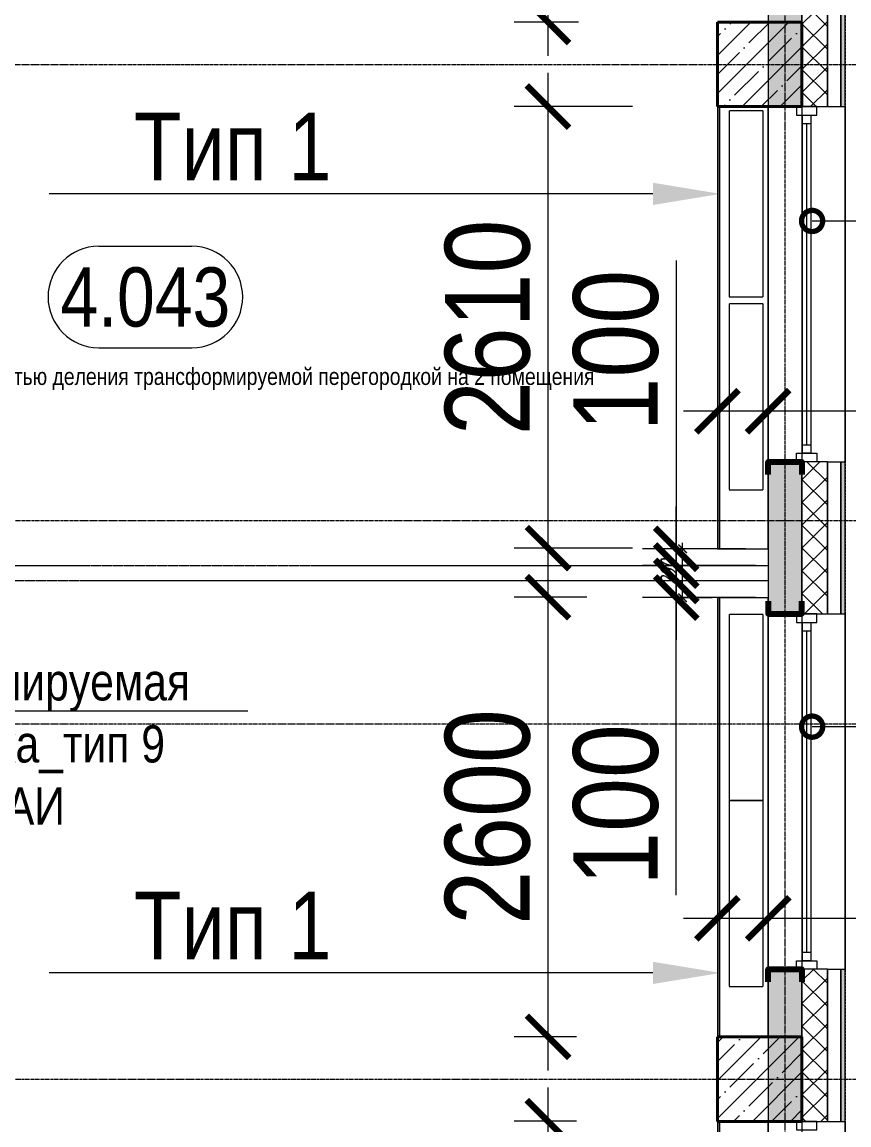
# Model space of a CAD drawing. Header units: millimetres. Extents: x -231292 to 573618, y -153144 to 564035.
# Drawn here: x 160520 to 165406, y 438830 to 445352 of the extents above; entities that cross this region are included whole.
import ezdxf
from ezdxf import colors
from ezdxf.entities.mleader import LeaderData, LeaderLine
from ezdxf.enums import TextEntityAlignment as Align
from ezdxf.math import Vec2, Vec3

# ---------------------------------------------------------------- set-up
doc = ezdxf.new("R2010")
doc.units = ezdxf.units.MM
for name, pattern in [('ADSK_Невидимые', [5, 3, -2]), ('CENTER2', [28.575, 19.05, -3.175, 3.175, -3.175]), ('DASHED', [19.05, 12.7, -6.35]), ('HIDDEN2', [4.7625, 3.175, -1.5875])]:
    doc.linetypes.add(name, pattern=pattern)
doc.layers.get('0').update_dxf_attribs({"color": 250})
doc.layers.get('Defpoints').update_dxf_attribs({"color": 250})
for name, color, linetype, lineweight in [('A-Wall_Материал_Газоблок_Контур', 250, 'Continuous', 0), ('АР_Area', 250, 'Continuous', 5), ('АР_Колонны', 250, 'Continuous', 35), ('АР_Окна', 250, 'Continuous', 5), ('АР_Отопительные приборы', 250, 'HIDDEN2', 0), ('АР_Размеры обшивки', 250, 'Continuous', 5), ('АР_Стены ЖБ', 250, 'Continuous', 35), ('АР_Стены ПЕНОблок', 250, 'Continuous', 20), ('АР_Тонкая', 250, 'Continuous', 5), ('АР_Утеплитель', 250, 'Continuous', 0), ('АР_Штриховка', 250, 'Continuous', 0), ('Зашивка радиаторов тип 1 (фанера и МДФ)', 250, 'Continuous', 0), ('КМ_Фахверки', 250, 'Continuous', 80), ('Марка окна', 250, 'Continuous', 0), ('Размеры зашивки ГКЛ', 250, 'Continuous', 0), ('РД_Оси_100', 250, 'Continuous', 0), ('ТХ_Оборудование', 250, 'Continuous', 9)]:
    doc.layers.add(name, color=color, linetype=linetype, lineweight=lineweight)
doc.layers.add('АР_Делит', color=250, linetype='Continuous', lineweight=0, plot=False)
doc.styles.add('style1', font='ARIALN.TTF')
doc.styles.add('T_dim', font='romans.shx', dxfattribs={"width": 0.7, "oblique": 15})
doc.dimstyles.new('1-50', dxfattribs={"dimscale": 50, "dimtxt": 2, "dimasz": 1, "dimexe": 0.7, "dimexo": 0.6, "dimtad": 1, "dimdec": 0, "dimlfac": -1, "dimtxsty": 'T_dim', "dimblk1": 'ARCHTICK', "dimblk2": 'ARCHTICK', "dimsah": 1, "dimcen": 0, "dimdle": 0.7, "dimclrd": 256, "dimclre": 256, "dimadec": 0, "dimazin": 0, "dimtfac": 1, "dimtdec": 0, "dimtmove": 1, "dimatfit": 3, "dimfxl": 25, "dimlwd": -1, "dimlwe": -1, "dimarcsym": 2})
doc.dimstyles.new('Dim200_ареал', dxfattribs={"dimscale": 100, "dimtxt": 5, "dimasz": 2.5, "dimexe": 2, "dimexo": 2, "dimgap": 1, "dimtad": 1, "dimzin": 12, "dimdsep": 46, "dimtxsty": 'style1', "dimblk": 'ARCHTICK', "dimcen": 3, "dimdle": 2, "dimclrd": 256, "dimclre": 256, "dimaunit": 1, "dimadec": 0, "dimazin": 3, "dimtfac": 1, "dimtmove": 1, "dimatfit": 3, "dimldrblk": 'OPEN30', "dimfxl": 5, "dimfxlon": 1, "dimtolj": 1, "dimtzin": 0, "dimlwd": 9, "dimlwe": 9, "dimarcsym": 0})
pattern_1 = [(45, (50428.77, 366201.75), (-112.2532, 112.2532), []), (45, (50541.02, 366201.75), (-112.2532, 112.2532), [198.4375, -39.6875, 0, -39.6875])]

# ---------------------------------------------------------------- blocks, each defined once
blk = doc.blocks.new('_DotSmall')
at = {"color": 0, "linetype": 'ByBlock', "const_width": 0.5}
blk.add_lwpolyline([(-0.0625, 0, 1), (0.0625, 0, 1)], format="xyb", close=True, dxfattribs=at)
blk = doc.blocks.new('Ф_пеноблок 200')
at = {"layer": 'КМ_Фахверки'}
blk.add_lwpolyline([(0, -75), (0, 0), (200, 0), (200, -75)], dxfattribs=at)
blk = doc.blocks.new('СОШ_2200_АР_ОСИ_М100_28.05.24')
at = {"layer": 'АР_Делит', "color": 5, "linetype": 'DASHED'}
blk.add_lwpolyline([(114955, 135155), (114955, -355), (93595.036, -355), (93595.036, 13855), (94145, 13855), (94145, 68320), (66055, 68320), (66055, 13857.73), (83455, 13857.73), (83455, -355), (45245, -355), (45245, 13145), (44695, 13145), (44695, 26755), (45245, 26755), (45245, 68320), (20455, 68320), (20455, 26755), (27955, 26755), (27955, 13145), (-355, 13145), (-355, 100855), (37145, 100855), (37145, 129155)], dxfattribs=at)
at = {"layer": 'РД_Оси_100', "linetype": 'CENTER2'}
for p, q in [((114600, -6155), (114600, 139938.679)), ((-5954.958, 78900), (119910, 78900)), ((119910, 76200), (-5954.958, 76200)), ((-5954.958, 75000), (119910, 75000)), ((89599.446, 72900), (119910, 72900))]:
    blk.add_line(p, q, dxfattribs=at)
blk = doc.blocks.new('_ArchTick')
at = {"color": 0, "linetype": 'ByBlock', "const_width": 0.15}
blk.add_lwpolyline([(-0.5, -0.5), (0.5, 0.5)], dxfattribs=at)
blk = doc.blocks.new('*D1093')
at = {"layer": 'Defpoints', "color": 0, "transparency": 16777216}
for p in [(164423, 442237.8), (164628.8, 442237.8), (164628.8, 441947.8)]:
    blk.add_point(p, dxfattribs=at)
at = {"layer": 'АР_Делит', "color": 0, "transparency": 16777216}
for p, q in [((164598.8, 442237.8), (164388, 442237.8)), ((164423, 441912.8), (164423, 442272.8)), ((164598.8, 441947.8), (164388, 441947.8))]:
    blk.add_line(p, q, dxfattribs=at)
at = {"layer": 'АР_Делит', "color": 0, "transparency": 16777216, "xscale": 50, "yscale": 50, "zscale": 50}
for p, rotation in [((164423, 442237.8), 90), ((164423, 441947.8), 270)]:
    blk.add_blockref('_ArchTick', p, dxfattribs=dict(at, rotation=rotation))
at = {"layer": 'АР_Делит', "color": 0, "transparency": 16777216, "insert": (164341.7, 442092.8), "char_height": 100, "attachment_point": 5, "rotation": 90, "style": 'T_dim'}
blk.add_mtext('290', dxfattribs=at)
blk = doc.blocks.new('Bottom_R_1100')
at = {"layer": 'АР_Отопительные приборы'}
blk.add_lwpolyline([(-550, -100), (550, -100), (550, 100), (-550, 100)], close=True, dxfattribs=at)
blk = doc.blocks.new('*D997')
at = {"layer": 'Defpoints', "color": 0, "transparency": 16777216}
for p in [(163996.8, 448151.8), (163627.8, 445351.8), (164009.3, 445351.8)]:
    blk.add_point(p, dxfattribs=at)
at = {"layer": 'АР_Размеры обшивки', "lineweight": 9, "transparency": 16777216}
for p, q in [((163627.8, 448351.8), (163627.8, 445151.8)), ((163796.8, 448151.8), (163427.8, 448151.8)), ((163809.3, 445351.8), (163427.8, 445351.8))]:
    blk.add_line(p, q, dxfattribs=at)
at = {"layer": 'АР_Размеры обшивки', "lineweight": 9, "transparency": 16777216, "xscale": 250, "yscale": 250, "zscale": 250}
for p, rotation in [((163627.8, 448151.8), 90), ((163627.8, 445351.8), 270)]:
    blk.add_blockref('_ArchTick', p, dxfattribs=dict(at, rotation=rotation))
at = {"layer": 'АР_Размеры обшивки', "color": 0, "transparency": 16777216, "insert": (163272.5, 446751.8), "char_height": 500, "attachment_point": 5, "rotation": 90, "style": 'style1'}
blk.add_mtext('\\A1;2800', dxfattribs=at)
blk = doc.blocks.new('_Open30')
at = {"color": 0, "linetype": 'ByBlock', "lineweight": -2}
for p, q in [((-1, 0.268), (0, 0)), ((0, 0), (-1, -0.268)), ((0, 0), (-1, 0))]:
    blk.add_line(p, q, dxfattribs=at)
blk = doc.blocks.new('*D998')
at = {"layer": 'Defpoints', "color": 0, "transparency": 16777216}
for p in [(164056.8, 441951.3), (163627.8, 439351.8), (163996.8, 439351.8)]:
    blk.add_point(p, dxfattribs=at)
at = {"layer": 'АР_Размеры обшивки', "lineweight": 9, "transparency": 16777216}
for p, q in [((163627.8, 442151.3), (163627.8, 439151.8)), ((163856.8, 441951.3), (163427.8, 441951.3)), ((163796.8, 439351.8), (163427.8, 439351.8))]:
    blk.add_line(p, q, dxfattribs=at)
at = {"layer": 'АР_Размеры обшивки', "lineweight": 9, "transparency": 16777216, "xscale": 250, "yscale": 250, "zscale": 250}
for p, rotation in [((163627.8, 441951.3), 90), ((163627.8, 439351.8), 270)]:
    blk.add_blockref('_ArchTick', p, dxfattribs=dict(at, rotation=rotation))
at = {"layer": 'АР_Размеры обшивки', "color": 0, "transparency": 16777216, "insert": (163272.5, 440651.5), "char_height": 500, "attachment_point": 5, "rotation": 90, "style": 'style1'}
blk.add_mtext('\\A1;2600', dxfattribs=at)
blk = doc.blocks.new('*D999')
at = {"layer": 'Defpoints', "color": 0, "transparency": 16777216}
for p in [(163996.8, 438851.8), (163627.8, 435601.8), (164029.3, 435601.8)]:
    blk.add_point(p, dxfattribs=at)
at = {"layer": 'АР_Размеры обшивки', "lineweight": 9, "transparency": 16777216}
for p, q in [((163627.8, 439051.8), (163627.8, 435401.8)), ((163796.8, 438851.8), (163427.8, 438851.8)), ((163829.3, 435601.8), (163427.8, 435601.8))]:
    blk.add_line(p, q, dxfattribs=at)
at = {"layer": 'АР_Размеры обшивки', "lineweight": 9, "transparency": 16777216, "xscale": 250, "yscale": 250, "zscale": 250}
for p, rotation in [((163627.8, 438851.8), 90), ((163627.8, 435601.8), 270)]:
    blk.add_blockref('_ArchTick', p, dxfattribs=dict(at, rotation=rotation))
at = {"layer": 'АР_Размеры обшивки', "color": 0, "transparency": 16777216, "insert": (163272.5, 437226.8), "char_height": 500, "attachment_point": 5, "rotation": 90, "style": 'style1'}
blk.add_mtext('\\A1;3250', dxfattribs=at)
blk = doc.blocks.new('*D1054')
at = {"layer": 'Defpoints', "color": 0, "transparency": 16777216}
for p in [(164385.8, 442047.8), (165054.8, 442047.8), (165054.8, 441948.3)]:
    blk.add_point(p, dxfattribs=at)
at = {"layer": 'АР_Размеры обшивки', "lineweight": 9, "transparency": 16777216}
for p, q in [((164385.8, 442047.8), (164385.8, 442297.8)), ((164854.8, 442047.8), (164185.8, 442047.8)), ((164385.8, 441948.3), (164385.8, 442047.8)), ((164385.8, 441948.3), (164385.8, 442047.8)), ((164854.8, 441948.3), (164185.8, 441948.3)), ((164385.8, 441948.3), (164385.8, 441698.3)), ((164385.8, 440189.7), (164385.8, 441948.3))]:
    blk.add_line(p, q, dxfattribs=at)
at = {"layer": 'АР_Размеры обшивки', "lineweight": 9, "transparency": 16777216, "xscale": 250, "yscale": 250, "zscale": 250}
for p, rotation in [((164385.8, 442047.8), 270), ((164385.8, 441948.3), 90)]:
    blk.add_blockref('_ArchTick', p, dxfattribs=dict(at, rotation=rotation))
at = {"layer": 'АР_Размеры обшивки', "color": 0, "transparency": 16777216, "insert": (164030.5, 440722.7), "char_height": 500, "attachment_point": 5, "rotation": 90, "style": 'style1'}
blk.add_mtext('\\A1;100', dxfattribs=at)
blk = doc.blocks.new('*D1055')
at = {"layer": 'Defpoints', "color": 0, "transparency": 16777216}
for p in [(164995.8, 442237.3), (164385.8, 442137.8), (165054.8, 442137.8)]:
    blk.add_point(p, dxfattribs=at)
at = {"layer": 'АР_Размеры обшивки', "lineweight": 9, "transparency": 16777216}
for p, q in [((164385.8, 443941.7), (164385.8, 442237.3)), ((164385.8, 442237.3), (164385.8, 442487.3)), ((164795.8, 442237.3), (164185.8, 442237.3)), ((164385.8, 442237.3), (164385.8, 442137.8)), ((164385.8, 442237.3), (164385.8, 442137.8)), ((164854.8, 442137.8), (164185.8, 442137.8)), ((164385.8, 442137.8), (164385.8, 441887.8))]:
    blk.add_line(p, q, dxfattribs=at)
at = {"layer": 'АР_Размеры обшивки', "lineweight": 9, "transparency": 16777216, "xscale": 250, "yscale": 250, "zscale": 250}
for p, rotation in [((164385.8, 442237.3), 270), ((164385.8, 442137.8), 90)]:
    blk.add_blockref('_ArchTick', p, dxfattribs=dict(at, rotation=rotation))
at = {"layer": 'АР_Размеры обшивки', "color": 0, "transparency": 16777216, "insert": (164030.5, 443408.7), "char_height": 500, "attachment_point": 5, "rotation": 90, "style": 'style1'}
blk.add_mtext('\\A1;100', dxfattribs=at)
blk = doc.blocks.new('*D940')
at = {"layer": 'Defpoints', "color": 0, "transparency": 16777216}
for p in [(164628.8, 444851.7), (163627.8, 442241.3), (164629.3, 442241.3)]:
    blk.add_point(p, dxfattribs=at)
at = {"layer": 'АР_Размеры обшивки', "lineweight": 9, "transparency": 16777216}
for p, q in [((163627.8, 445051.7), (163627.8, 442041.3)), ((164127.8, 444851.7), (163427.8, 444851.7)), ((164127.8, 442241.3), (163427.8, 442241.3))]:
    blk.add_line(p, q, dxfattribs=at)
at = {"layer": 'АР_Размеры обшивки', "lineweight": 9, "transparency": 16777216, "xscale": 250, "yscale": 250, "zscale": 250}
for p, rotation in [((163627.8, 444851.7), 90), ((163627.8, 442241.3), 270)]:
    blk.add_blockref('_ArchTick', p, dxfattribs=dict(at, rotation=rotation))
at = {"layer": 'АР_Размеры обшивки', "color": 0, "transparency": 16777216, "insert": (163272.5, 443546.5), "char_height": 500, "attachment_point": 5, "rotation": 90, "style": 'style1'}
blk.add_mtext('\\A1;2610', dxfattribs=at)
blk = doc.blocks.new('*D943')
at = {"layer": 'Defpoints', "color": 0, "transparency": 16777216}
for p in [(164628.8, 443408.8), (164928.8, 443408.8), (164628.8, 443050.8)]:
    blk.add_point(p, dxfattribs=at)
at = {"layer": 'АР_Размеры обшивки', "lineweight": 9, "transparency": 16777216}
for p, q in [((164628.8, 443208.8), (164628.8, 442850.8)), ((164928.8, 443208.8), (164928.8, 442850.8)), ((165128.8, 443050.8), (164428.8, 443050.8)), ((167055.8, 443050.8), (164928.8, 443050.8))]:
    blk.add_line(p, q, dxfattribs=at)
at = {"layer": 'АР_Размеры обшивки', "lineweight": 9, "transparency": 16777216, "xscale": 250, "yscale": 250, "zscale": 250, "rotation": 180}
blk.add_blockref('_ArchTick', (164628.8, 443050.8), dxfattribs=at)
at = {"layer": 'АР_Размеры обшивки', "lineweight": 9, "transparency": 16777216, "xscale": 250, "yscale": 250, "zscale": 250}
blk.add_blockref('_ArchTick', (164928.8, 443050.8), dxfattribs=at)
at = {"layer": 'АР_Размеры обшивки', "color": 0, "transparency": 16777216, "insert": (166503.8, 443406), "char_height": 500, "attachment_point": 5, "style": 'style1'}
blk.add_mtext('\\A1;300', dxfattribs=at)
blk = doc.blocks.new('*D944')
at = {"layer": 'Defpoints', "color": 0, "transparency": 16777216}
for p in [(164628.8, 440409.8), (164928.8, 440409.8), (164628.8, 440051.8)]:
    blk.add_point(p, dxfattribs=at)
at = {"layer": 'АР_Размеры обшивки', "lineweight": 9, "transparency": 16777216}
for p, q in [((164628.8, 440209.8), (164628.8, 439851.8)), ((164928.8, 440209.8), (164928.8, 439851.8)), ((165128.8, 440051.8), (164428.8, 440051.8)), ((167055.8, 440051.8), (164928.8, 440051.8))]:
    blk.add_line(p, q, dxfattribs=at)
at = {"layer": 'АР_Размеры обшивки', "lineweight": 9, "transparency": 16777216, "xscale": 250, "yscale": 250, "zscale": 250, "rotation": 180}
blk.add_blockref('_ArchTick', (164628.8, 440051.8), dxfattribs=at)
at = {"layer": 'АР_Размеры обшивки', "lineweight": 9, "transparency": 16777216, "xscale": 250, "yscale": 250, "zscale": 250}
blk.add_blockref('_ArchTick', (164928.8, 440051.8), dxfattribs=at)
at = {"layer": 'АР_Размеры обшивки', "color": 0, "transparency": 16777216, "insert": (166503.8, 440407), "char_height": 500, "attachment_point": 5, "style": 'style1'}
blk.add_mtext('\\A1;300', dxfattribs=at)
blk = doc.blocks.new('MOK-МаркаПом_овал_ареал')
for p, q in [((-2.75, 3), (2.75, 3)), ((-2.75, -3), (2.75, -3))]:
    blk.add_line(p, q)
for centre, radius, start, end in [((-2.75, 0), 3, 90, 270), ((2.75, 0), 3, 270, 90), ((-3.75, 0), 3.5, 0, 0.00095)]:
    blk.add_arc(centre, radius, start, end)
at = {"color": 0, "style": 'style1'}
blk.add_attdef('АР-ПОМЕЩЕНИЕ:НОМЕР', text='', height=3.5, dxfattribs=at).set_placement((0, 0), align=Align.MIDDLE)
at = {"layer": 'Defpoints', "color": 2, "style": 'style1'}
blk.add_attdef('АР-ПОМЕЩЕНИЕ:НАИМЕНОВАНИЕ', text='', height=1, dxfattribs=at).set_placement((-0.094, -4.814), align=Align.MIDDLE)

msp = doc.modelspace()

# ---------------------------------------------------------------- hatches: boundary and pattern name
at = {"layer": 'АР_Штриховка', "linetype": 'Continuous', "lineweight": 5}
h = msp.add_hatch(dxfattribs=at)
h.set_pattern_fill('ANSI35', color=256, scale=25, style=0)
h.set_pattern_definition(pattern_1)
h.paths.add_polyline_path([(164628.768, 444851.753), (165128.768, 444851.753), (165128.768, 445351.753), (164628.768, 445351.753)], flags=0)
h = msp.add_hatch(dxfattribs=at)
h.set_pattern_fill('ANSI35', color=256, scale=25, style=0)
h.set_pattern_definition(pattern_1)
h.paths.add_polyline_path([(164628.768, 438851.753), (165128.768, 438851.753), (165128.768, 439351.753), (164628.768, 439351.753)], flags=0)

# ---------------------------------------------------------------- linework, layer by layer
at = {"layer": 'A-Wall_Материал_Газоблок_Контур', "linetype": 'Continuous', "lineweight": 0}
for p, q in [((164928.768, 444851.752), (164928.768, 442751.752)), ((164928.768, 441851.752), (164928.768, 439751.752)), ((164928.768, 438851.752), (164928.768, 436751.752)), ((165383.768, 436751.752), (165383.768, 438851.752))]:
    msp.add_line(p, q, dxfattribs=at)
at = {"layer": 'АР_Колонны', "linetype": 'HIDDEN2', "lineweight": 25}
for p, q in [((164628.768, 445351.753), (165128.768, 445351.753)), ((164628.768, 444851.753), (164628.768, 445351.753)), ((165128.768, 445351.753), (165128.768, 444851.753)), ((165128.768, 444851.753), (164628.768, 444851.753)), ((164628.768, 439351.753), (165128.768, 439351.753)), ((164628.768, 438851.753), (164628.768, 439351.753)), ((165128.768, 439351.753), (165128.768, 438851.753)), ((165128.768, 438851.753), (164628.768, 438851.753))]:
    msp.add_line(p, q, dxfattribs=at)
at = {"layer": 'АР_Колонны', "linetype": 'Continuous', "lineweight": 35}
for p, q in [((165128.768, 445351.753), (164628.768, 445351.753)), ((164628.768, 445351.753), (164628.768, 444851.753)), ((165128.768, 444851.753), (165128.768, 445351.753)), ((164628.768, 444851.753), (165128.768, 444851.753)), ((165128.768, 439351.753), (164628.768, 439351.753)), ((164628.768, 439351.753), (164628.768, 438851.753)), ((165128.768, 438851.753), (165128.768, 439351.753)), ((164628.768, 438851.753), (165128.768, 438851.753))]:
    msp.add_line(p, q, dxfattribs=at)
at = {"layer": 'АР_Окна', "linetype": 'Continuous', "lineweight": 5}
for p, q in [((164928.768, 444851.752), (164928.768, 442751.752)), ((165131.268, 444751.752), (165181.268, 444751.752)), ((165131.268, 442851.752), (165181.268, 442851.752)), ((164928.768, 441851.752), (164928.768, 439751.752)), ((165131.268, 441751.752), (165181.268, 441751.752)), ((165131.268, 439851.752), (165181.268, 439851.752)), ((164928.768, 438851.752), (164928.768, 436751.752)), ((165383.768, 438851.752), (165383.768, 436751.752))]:
    msp.add_line(p, q, dxfattribs=at)
for points in [[(165216.268, 444801.752), (165216.268, 444851.752), (165096.268, 444851.752), (165096.268, 444801.752)], [(165216.268, 442801.752), (165216.268, 442751.752), (165096.268, 442751.752), (165096.268, 442801.752)], [(165216.268, 441801.752), (165216.268, 441851.752), (165096.268, 441851.752), (165096.268, 441801.752)], [(165216.268, 439801.752), (165216.268, 439751.752), (165096.268, 439751.752), (165096.268, 439801.752)], [(165216.268, 438801.752), (165216.268, 438851.752), (165096.268, 438851.752), (165096.268, 438801.752)]]:
    msp.add_lwpolyline(points, close=True, dxfattribs=at)
at = {"layer": 'АР_Стены ЖБ', "linetype": 'Continuous', "lineweight": 40}
for p, q in [((165128.768, 445351.753), (164628.768, 445351.753)), ((164628.768, 445351.753), (164628.768, 444851.753)), ((165128.768, 444851.753), (165128.768, 445351.753)), ((164628.768, 444851.753), (165128.768, 444851.753)), ((165128.768, 439351.753), (164628.768, 439351.753)), ((164628.768, 439351.753), (164628.768, 438851.753)), ((165128.768, 438851.753), (165128.768, 439351.753)), ((164628.768, 438851.753), (165128.768, 438851.753))]:
    msp.add_line(p, q, dxfattribs=at)
at = {"layer": 'АР_Стены ПЕНОблок', "linetype": 'Continuous', "lineweight": 20}
for p, q in [((164928.768, 445751.753), (164928.768, 444851.752)), ((165128.768, 444851.752), (165128.768, 445751.753)), ((164928.768, 444851.752), (165128.768, 444851.752)), ((165128.768, 442751.752), (164928.768, 442751.752)), ((164928.768, 442751.752), (164928.768, 441851.752)), ((165128.768, 441851.752), (165128.768, 442751.752)), ((164928.768, 441851.752), (165128.768, 441851.752)), ((165128.768, 439751.752), (164928.768, 439751.752)), ((164928.768, 439751.752), (164928.768, 438851.752)), ((165128.768, 438851.752), (165128.768, 439751.752)), ((164928.768, 438851.752), (165128.768, 438851.752))]:
    msp.add_line(p, q, dxfattribs=at)
at = {"layer": 'АР_Тонкая', "linetype": 'Continuous', "lineweight": 5}
for p, q in [((165278.768, 445751.753), (165278.768, 444851.752)), ((165358.768, 444851.752), (165358.768, 445751.753)), ((165358.768, 445751.753), (165358.768, 444851.752)), ((165383.768, 444851.752), (165383.768, 445751.753)), ((165278.768, 444851.752), (165383.768, 444851.752)), ((165278.768, 442751.752), (165383.768, 442751.752)), ((165278.768, 442751.752), (165278.768, 441851.752)), ((165358.768, 441851.752), (165358.768, 442751.752)), ((165358.768, 442751.752), (165358.768, 441851.752)), ((165383.768, 441851.752), (165383.768, 442751.752)), ((165278.768, 441851.752), (165383.768, 441851.752)), ((165278.768, 439751.752), (165383.768, 439751.752)), ((165278.768, 439751.752), (165278.768, 438851.752)), ((165358.768, 438851.752), (165358.768, 439751.752)), ((165358.768, 439751.752), (165358.768, 438851.752)), ((165383.768, 438851.752), (165383.768, 439751.752)), ((165278.768, 438851.752), (165383.768, 438851.752))]:
    msp.add_line(p, q, dxfattribs=at)
at = {"layer": 'АР_Утеплитель', "linetype": 'Continuous', "lineweight": 0}
for p, q in [((165128.768, 445751.753), (165128.768, 444851.752)), ((165278.768, 444851.752), (165278.768, 445751.753)), ((165128.768, 444851.752), (165278.768, 444851.752)), ((165278.768, 442751.752), (165128.768, 442751.752)), ((165128.768, 442751.752), (165128.768, 441851.752)), ((165278.768, 441851.752), (165278.768, 442751.752)), ((165128.768, 441851.752), (165278.768, 441851.752)), ((165278.768, 439751.752), (165128.768, 439751.752)), ((165128.768, 439751.752), (165128.768, 438851.752)), ((165278.768, 438851.752), (165278.768, 439751.752)), ((165128.768, 438851.752), (165278.768, 438851.752))]:
    msp.add_line(p, q, dxfattribs=at)
at = {"layer": 'Зашивка радиаторов тип 1 (фанера и МДФ)', "linetype": 'Continuous', "lineweight": 0}
for p, q in [((164628.769, 444851.753), (164628.768, 442237.795)), ((164641.269, 444851.753), (164628.769, 444851.753)), ((164641.269, 444851.753), (164641.268, 442237.795)), ((164641.268, 442237.795), (164641.269, 444851.753)), ((164928.769, 444851.752), (164641.269, 444851.753)), ((164928.768, 442237.795), (164928.769, 444851.752)), ((164628.768, 442237.795), (164641.268, 442237.795)), ((164641.268, 442237.795), (164928.768, 442237.795)), ((164641.268, 441947.795), (164628.768, 441947.795)), ((164628.768, 441947.795), (164628.769, 439351.752)), ((164928.768, 441947.795), (164641.268, 441947.795)), ((164641.268, 441947.795), (164641.269, 439351.752)), ((164641.269, 439351.752), (164641.268, 441947.795)), ((164928.769, 439351.753), (164928.768, 441947.795)), ((164628.769, 439351.752), (164641.269, 439351.752)), ((164641.269, 439351.752), (164928.769, 439351.753)), ((164628.769, 438851.753), (164628.768, 435601.753)), ((164641.269, 438851.753), (164628.769, 438851.753)), ((164641.269, 438851.753), (164641.268, 435601.753)), ((164641.268, 435601.753), (164641.269, 438851.753)), ((164928.769, 438851.753), (164641.269, 438851.753)), ((164928.768, 435601.753), (164928.769, 438851.753))]:
    msp.add_line(p, q, dxfattribs=at)
at = {"layer": 'ТХ_Оборудование', "linetype": 'ADSK_Невидимые'}
msp.add_lwpolyline([(164928.768, 442047.795), (155828.768, 442047.795), (155828.768, 442137.795), (164928.768, 442137.795)], close=True, dxfattribs=at)

# ---------------------------------------------------------------- block references
at = {"layer": 'АР_Area', "linetype": 'Continuous', "lineweight": 5, "xscale": 100, "yscale": 100, "zscale": 100}
msp.add_blockref('MOK-МаркаПом_овал_ареал', (161248.93, 443726.243), dxfattribs=at).add_auto_attribs({'АР-ПОМЕЩЕНИЕ:НОМЕР': '4.043', 'АР-ПОМЕЩЕНИЕ:НАИМЕНОВАНИЕ': 'Кабинет информатики с возможностью деления трансформируемой перегородкой на 2 помещения'})
at = {"layer": 'АР_Отопительные приборы', "rotation": 90}
for p in [(164798.768, 444276.106), (164798.768, 443135.366), (164798.768, 441299.041), (164798.768, 440199.041)]:
    msp.add_blockref('Bottom_R_1100', p, dxfattribs=at)
at = {"layer": 'КМ_Фахверки'}
for p in [(164928.768, 442751.752), (164928.768, 439751.752)]:
    msp.add_blockref('Ф_пеноблок 200', p, dxfattribs=at)
at = {"layer": 'КМ_Фахверки', "xscale": -1, "rotation": 180}
msp.add_blockref('Ф_пеноблок 200', (164928.768, 441851.752), dxfattribs=at)

# ---------------------------------------------------------------- dimensions: what is measured, and where the dimension line sits
at = {"layer": 'АР_Делит'}
dim = msp.add_linear_dim(base=(164422.952, 442237.795), p1=(164628.767, 441947.795), p2=(164628.767, 442237.795), angle=90, dimstyle='1-50', override={"dimclrd": 0, "dimclre": 0}, dxfattribs=at)
dim.commit()
dim.dimension.update_dxf_attribs({"geometry": '*D1093', "text_midpoint": (164341.702, 442092.795)})
at = {"layer": 'АР_Размеры обшивки'}
for base, p1, p2, picture, middle in [((163627.763, 445351.752), (163996.763, 448151.752), (164009.269, 445351.752), '*D997', (163272.477, 446751.752)), ((163627.763, 442241.293), (164628.768, 444851.7), (164629.275, 442241.293), '*D940', (163272.477, 443546.496)), ((163627.772, 439351.752), (164056.768, 441951.256), (163996.769, 439351.752), '*D998', (163272.486, 440651.504)), ((163627.758, 435601.752), (163996.758, 438851.752), (164029.262, 435601.752), '*D999', (163272.472, 437226.752))]:
    dim = msp.add_linear_dim(base=base, p1=p1, p2=p2, angle=90, dimstyle='Dim200_ареал', override={"dimdec": 0}, dxfattribs=at)
    dim.commit()
    dim.dimension.update_dxf_attribs({"geometry": picture, "text_midpoint": middle})
for base, p1, p2, picture, middle in [((164385.772, 442137.795), (164995.768, 442237.325), (165054.768, 442137.795), '*D1055', (164330.768, 443408.7)), ((164385.772, 442047.795), (165054.768, 441948.256), (165054.768, 442047.795), '*D1054', (164474.768, 440722.7))]:
    dim = msp.add_linear_dim(base=base, p1=p1, p2=p2, angle=90, dimstyle='Dim200_ареал', override={"dimdec": 0}, dxfattribs=at)
    dim.commit()
    dim.dimension.update_dxf_attribs({"geometry": picture, "text_midpoint": middle, "dimtype": 160})

# ---------------------------------------------------------------- leaders
at = {"layer": 'Марка окна', "lineweight": 0, "ltscale": 20}
ml = msp.add_multileader_mtext('Standard', dxfattribs=at)
ml.set_content('+16.200\\P+13.500', color=256, style='style1')
ml.set_leader_properties(color=256, linetype='ByLayer', lineweight=-1)
ml.set_arrow_properties(name='DOTSMALL')
ml.build(insert=Vec2(0, 0))
ml.multileader.update_dxf_attribs({"text_left_attachment_type": 6, "text_right_attachment_type": 6, "dogleg_length": 200, "arrow_head_size": 250})
ctx = ml.context
ctx.base_point, ctx.char_height, ctx.arrow_head_size, ctx.landing_gap_size, ctx.plane_origin = Vec3(166839.058, 444178.302), 250, 250, 0, Vec3(167243.336, 443493.775)
ctx.left_attachment, ctx.right_attachment = 6, 6
notes = []
notes.append((ctx, [(1, (1, 1, 0), (165786.755, 444178.302), (1, 0), 1052.304, [(0, [(165188.64, 444175.632)], 0, [])])]))
ctx.mtext.insert, ctx.mtext.line_spacing_factor, ctx.mtext.flow_direction = Vec3(166839.058, 444478.302), 0.96, 5
ctx.mtext.has_bg_fill, ctx.mtext.bg_color, ctx.mtext.bg_scale_factor, ctx.mtext.bg_transparency, ctx.mtext.use_window_bg_color = 1, -1027028792, 1.5, 0, 1
ml = msp.add_multileader_mtext('Standard', dxfattribs=at)
ml.set_content('+16.200\\P+13.500', color=256, style='style1')
ml.set_leader_properties(color=256, linetype='ByLayer', lineweight=-1)
ml.set_arrow_properties(name='DOTSMALL')
ml.build(insert=Vec2(0, 0))
ml.multileader.update_dxf_attribs({"text_left_attachment_type": 6, "text_right_attachment_type": 6, "dogleg_length": 200, "arrow_head_size": 250})
ctx = ml.context
ctx.base_point, ctx.char_height, ctx.arrow_head_size, ctx.landing_gap_size, ctx.plane_origin = Vec3(166868.914, 441188.166), 250, 250, 0, Vec3(167243.336, 440503.639)
ctx.left_attachment, ctx.right_attachment = 6, 6
notes.append((ctx, [(1, (1, 1, 0), (165786.755, 441188.166), (1, 0), 1082.159, [(0, [(165188.64, 441185.495)], 0, [])])]))
ctx.mtext.insert, ctx.mtext.line_spacing_factor, ctx.mtext.flow_direction = Vec3(166868.914, 441488.166), 0.96, 5
ctx.mtext.has_bg_fill, ctx.mtext.bg_color, ctx.mtext.bg_scale_factor, ctx.mtext.bg_transparency, ctx.mtext.use_window_bg_color = 1, -1027028792, 1.5, 0, 1
at = {"layer": 'Размеры зашивки ГКЛ'}
ml = msp.add_multileader_mtext('Standard', dxfattribs=at)
ml.set_content('\\pxsm1;Тип 1 ', color=(0, 0, 138), style='style1')
ml.set_leader_properties(color=256, linetype='ByLayer', lineweight=9)
ml.build(insert=Vec2(0, 0))
ml.multileader.update_dxf_attribs({"has_dogleg": 0, "text_left_attachment_type": 6, "text_right_attachment_type": 6, "text_bottom_attachment_type": 10, "dogleg_length": 25, "arrow_head_size": 400})
ctx = ml.context
ctx.base_point, ctx.char_height, ctx.arrow_head_size, ctx.landing_gap_size, ctx.plane_origin = Vec3(161132.22, 444335.842), 400, 400, 50, Vec3(155219.184, 451306.407)
ctx.left_attachment, ctx.right_attachment, ctx.top_attachment = 6, 6, 10
notes.append((ctx, [(1, (1, 1, 0), (162327.616, 444335.842), (-1, 0), 25, [(1, [(164648.059, 444335.842)], 0, [])])]))
ctx.mtext.insert, ctx.mtext.width, ctx.mtext.defined_height, ctx.mtext.line_spacing_factor, ctx.mtext.flow_direction = Vec3(161182.22, 444815.842), 1668.44707, 600, 0.3, 5
ml = msp.add_multileader_mtext('Standard', dxfattribs=at)
ml.set_content('\\pxsm1;Тип 1 ', color=(0, 0, 138), style='style1')
ml.set_leader_properties(color=256, linetype='ByLayer', lineweight=9)
ml.build(insert=Vec2(0, 0))
ml.multileader.update_dxf_attribs({"has_dogleg": 0, "text_left_attachment_type": 6, "text_right_attachment_type": 6, "text_bottom_attachment_type": 10, "dogleg_length": 25, "arrow_head_size": 400})
ctx = ml.context
ctx.base_point, ctx.char_height, ctx.arrow_head_size, ctx.landing_gap_size, ctx.plane_origin = Vec3(161132.22, 439729.429), 400, 400, 50, Vec3(155219.184, 446699.994)
ctx.left_attachment, ctx.right_attachment, ctx.top_attachment = 6, 6, 10
notes.append((ctx, [(1, (1, 1, 0), (162327.616, 439729.429), (-1, 0), 25, [(1, [(164648.059, 439729.429)], 0, [])])]))
ctx.mtext.insert, ctx.mtext.width, ctx.mtext.defined_height, ctx.mtext.line_spacing_factor, ctx.mtext.flow_direction = Vec3(161182.22, 440209.429), 1668.44707, 600, 0.3, 5
at = {"layer": 'ТХ_Оборудование'}
ml = msp.add_multileader_mtext('Standard', dxfattribs=at)
ml.set_content('\\pxsm1;Трансформируемая перегородка_тип 9 см.раздел АИ ', color=256, style='style1')
ml.set_leader_properties(color=256, linetype='ByLayer', lineweight=9)
ml.set_arrow_properties(name='DOTSMALL')
ml.build(insert=Vec2(0, 0))
ml.multileader.update_dxf_attribs({"text_left_attachment_type": 6, "text_right_attachment_type": 6, "text_bottom_attachment_type": 10, "dogleg_length": 25, "arrow_head_size": 300})
ctx = ml.context
ctx.base_point, ctx.char_height, ctx.arrow_head_size, ctx.landing_gap_size, ctx.plane_origin = Vec3(159105.375, 441279.319), 220, 300, 50, Vec3(150014.037, 444742.023)
ctx.left_attachment, ctx.right_attachment, ctx.top_attachment = 6, 6, 10
notes.append((ctx, [(0, (1, 1, 0), (158947.364, 441279.319), (1, 0), 158.01, [(1, [(158942.312, 442074.54)], 0, [])])]))
ctx.mtext.insert, ctx.mtext.width, ctx.mtext.defined_height, ctx.mtext.line_spacing_factor, ctx.mtext.flow_direction = Vec3(159155.375, 441560.396), 2672.40951, 2067.07, 0.3, 5
for ctx, leaders in notes:
    for number, flags, end, landing, length, lines in leaders:
        leader = LeaderData()
        leader.index, (leader.has_last_leader_line, leader.has_dogleg_vector, leader.attachment_direction) = number, flags
        leader.last_leader_point, leader.dogleg_vector, leader.dogleg_length = Vec3(end), Vec3(landing), length
        for number, points, colour, breaks in lines:
            line = LeaderLine()
            line.index, line.vertices, line.color, line.breaks = number, Vec3.list(points), colors.encode_raw_color(colour), breaks
            leader.lines.append(line)
        ctx.leaders.append(leader)

# ---------------------------------------------------------------- next in the draw order: hatches: boundary and pattern name
at = {"layer": 'АР_Штриховка', "linetype": 'Continuous', "lineweight": 0}
h = msp.add_hatch(dxfattribs=at)
h.set_pattern_fill('_U', color=256, angle=-360, style=0, pattern_type=0)
h.set_pattern_definition([(360, (50428.7677, 366201.7525), (-5e-16, 1), [])])
h.paths.add_polyline_path([(165383.768, 457506.753), (165358.768, 457481.753), (165358.768, 456301.753), (165383.768, 456301.753)], flags=0)
h.paths.add_polyline_path([(165383.768, 453001.753), (165358.768, 453001.753), (165358.768, 451501.752), (165383.768, 451501.752)], flags=0)
h.paths.add_polyline_path([(165383.768, 449101.752), (165358.768, 449101.752), (165358.768, 447851.753), (165383.768, 447851.753)], flags=0)
h.paths.add_polyline_path([(165383.768, 445751.753), (165358.768, 445751.753), (165358.768, 444851.752), (165383.768, 444851.752)], flags=0)
h.paths.add_polyline_path([(165383.768, 442751.752), (165358.768, 442751.752), (165358.768, 441851.752), (165383.768, 441851.752)], flags=0)
h.paths.add_polyline_path([(165383.768, 439751.752), (165358.768, 439751.752), (165358.768, 438851.752), (165383.768, 438851.752)], flags=0)
h.paths.add_polyline_path([(165383.768, 436751.752), (165358.768, 436751.752), (165358.768, 434301.753), (165383.768, 434301.753)], flags=0)
h.paths.add_polyline_path([(165383.768, 431001.753), (165358.768, 431001.753), (165358.768, 430101.753), (165383.768, 430101.753)], flags=0)
h.paths.add_polyline_path([(165383.768, 428901.753), (165358.768, 428901.753), (165358.768, 428001.753), (165383.768, 428001.753)], flags=0)
h.paths.add_polyline_path([(165383.768, 426801.753), (165358.768, 426801.753), (165358.768, 425001.753), (165383.768, 425001.753)], flags=0)
h.paths.add_polyline_path([(165383.768, 421701.753), (165358.768, 421701.753), (165358.768, 420801.753), (165383.768, 420801.753)], flags=0)
h.paths.add_polyline_path([(165383.768, 419601.753), (165358.768, 419601.753), (165358.768, 418701.753), (165383.768, 418701.753)], flags=0)
h.paths.add_polyline_path([(165383.768, 417501.753), (165358.768, 417501.753), (165358.768, 407701.753), (165383.768, 407701.753)], flags=0)
h = msp.add_hatch(dxfattribs=at)
h.set_pattern_fill('ANSI37', color=256, scale=30, angle=-360, style=0)
h.set_pattern_definition([(45, (50428.77, 366201.75), (-67.35192, 67.35192), []), (135, (50428.77, 366201.75), (-67.35192, -67.35192), [])])
h.paths.add_polyline_path([(165278.768, 457401.753), (165128.768, 457251.753), (165128.768, 456301.753), (165278.768, 456301.753)], flags=0)
h.paths.add_polyline_path([(165278.768, 453001.753), (165128.768, 453001.753), (165128.768, 451501.752), (165278.768, 451501.752)], flags=0)
h.paths.add_polyline_path([(165278.768, 449101.752), (165128.768, 449101.752), (165128.768, 447851.753), (165278.768, 447851.753)], flags=0)
h.paths.add_polyline_path([(165278.768, 445751.753), (165128.768, 445751.753), (165128.768, 444851.752), (165278.768, 444851.752)], flags=0)
h.paths.add_polyline_path([(165278.768, 442751.752), (165128.768, 442751.752), (165128.768, 441851.752), (165278.768, 441851.752)], flags=0)
h.paths.add_polyline_path([(165278.768, 439751.752), (165128.768, 439751.752), (165128.768, 438851.752), (165278.768, 438851.752)], flags=0)
h.paths.add_polyline_path([(165278.768, 436751.752), (165128.768, 436751.752), (165128.768, 434301.753), (165278.768, 434301.753)], flags=0)
h.paths.add_polyline_path([(165278.768, 431001.753), (165128.768, 431001.753), (165128.768, 430101.753), (165278.768, 430101.753)], flags=0)
h.paths.add_polyline_path([(165278.768, 428901.753), (165128.768, 428901.753), (165128.768, 428001.753), (165278.768, 428001.753)], flags=0)
h.paths.add_polyline_path([(165278.768, 426801.753), (165128.768, 426801.753), (165128.768, 425001.753), (165278.768, 425001.753)], flags=0)
h.paths.add_polyline_path([(165278.768, 421701.753), (165128.768, 421701.753), (165128.768, 420801.753), (165278.768, 420801.753)], flags=0)
h.paths.add_polyline_path([(165278.768, 419601.753), (165128.768, 419601.753), (165128.768, 418701.753), (165278.768, 418701.753)], flags=0)
h.paths.add_polyline_path([(165278.768, 417501.753), (165128.768, 417501.753), (165128.768, 407701.753), (165278.768, 407701.753)], flags=0)
h = msp.add_hatch(dxfattribs=at)
h.set_pattern_fill('AR-CONC', color=256, angle=-360, style=0)
h.set_pattern_definition([(50, (50428.77, 366201.75), (182.18467, -15.93909), [19.05, -209.55]), (355, (50428.77, 366201.75), (-35.24342, 191.05685), [15.24, -167.64058]), (100.45144, (50443.95, 366200.42), (146.94125, 175.11775), [16.19, -178.09024]), (46.1842, (50428.77, 366252.55), (271.07904, -42.04233), [28.575, -314.325]), (96.63556, (50451.36, 366249.05), (237.40413, 247.42612), [24.285, -267.1356]), (351.18415, (50428.77, 366252.55), (237.40413, 247.4261), [22.85997, -251.45973]), (21, (50454.17, 366239.85), (151.61439, -102.2652), [19.05, -209.55]), (326, (50454.17, 366239.85), (61.80203, 184.18797), [15.24, -167.64]), (71.45145, (50466.8, 366231.33), (213.41642, 81.92277), [16.19, -178.08994]), (37.5, (50428.77, 366201.75), (3.088603, 84.55504), [0, -165.608, 0, -170.18, 0, -168.275]), (7.5, (50428.77, 366201.75), (66.81966, 100.180575), [0, -97.028, 0, -161.798, 0, -64.135]), (327.5, (50372.126, 366201.75), (135.590595, -5.728744), [0, -63.5, 0, -198.12, 0, -262.89]), (317.5, (50346.73, 366201.75), (148.12918, 25.42649), [0, -82.55, 0, -131.572, 0, -186.69])])
h.paths.add_polyline_path([(165128.768, 457251.753), (164928.768, 457051.753), (164928.768, 456301.753), (165128.768, 456301.753)], flags=0)
h.paths.add_polyline_path([(165128.768, 453001.753), (164928.768, 453001.753), (164928.768, 451501.752), (165128.768, 451501.752)], flags=0)
h.paths.add_polyline_path([(165128.768, 449101.752), (164928.768, 449101.752), (164928.768, 447851.753), (165128.768, 447851.753)], flags=0)
h.paths.add_polyline_path([(165128.768, 445751.753), (164928.768, 445751.753), (164928.768, 444851.752), (165128.768, 444851.752)], flags=0)
h.paths.add_polyline_path([(165128.768, 442751.752), (164928.768, 442751.752), (164928.768, 441851.752), (165128.768, 441851.752)], flags=0)
h.paths.add_polyline_path([(165128.768, 439751.752), (164928.768, 439751.752), (164928.768, 438851.752), (165128.768, 438851.752)], flags=0)
h.paths.add_polyline_path([(165128.768, 436751.752), (164928.768, 436751.752), (164928.768, 434301.753), (165128.768, 434301.753)], flags=0)
h.paths.add_polyline_path([(165128.768, 431001.753), (164928.768, 431001.753), (164928.768, 430101.753), (165128.768, 430101.753)], flags=0)
h.paths.add_polyline_path([(165128.768, 428901.753), (164928.768, 428901.753), (164928.768, 428001.753), (165128.768, 428001.753)], flags=0)
h.paths.add_polyline_path([(165128.768, 426801.753), (164928.768, 426801.753), (164928.768, 425001.753), (165128.768, 425001.753)], flags=0)
h.paths.add_polyline_path([(165128.768, 421701.753), (164928.768, 421701.753), (164928.768, 420801.753), (165128.768, 420801.753)], flags=0)
h.paths.add_polyline_path([(165128.768, 419601.753), (164928.768, 419601.753), (164928.768, 418701.753), (165128.768, 418701.753)], flags=0)
h.paths.add_polyline_path([(165128.768, 417501.753), (164928.768, 417501.753), (164928.768, 407701.753), (165128.768, 407701.753)], flags=0)

# ---------------------------------------------------------------- next in the draw order: linework, layer by layer
at = {"layer": 'A-Wall_Материал_Газоблок_Контур', "linetype": 'Continuous', "lineweight": 0}
for p, q in [((165383.768, 442751.752), (165383.768, 444851.752)), ((165383.768, 439751.752), (165383.768, 441851.752))]:
    msp.add_line(p, q, dxfattribs=at)
at = {"layer": 'АР_Окна', "linetype": 'Continuous', "lineweight": 5}
for p, q in [((165383.768, 444851.752), (165383.768, 442751.752)), ((165156.268, 444751.752), (165156.268, 442851.752)), ((165383.768, 441851.752), (165383.768, 439751.752)), ((165156.268, 441751.752), (165156.268, 439851.752))]:
    msp.add_line(p, q, dxfattribs=at)
for points in [[(165131.268, 444801.752), (165181.268, 444801.752), (165181.268, 442801.752), (165131.268, 442801.752)], [(165131.268, 441801.752), (165181.268, 441801.752), (165181.268, 439801.752), (165131.268, 439801.752)]]:
    msp.add_lwpolyline(points, close=True, dxfattribs=at)
at = {"layer": 'КМ_Фахверки', "lineweight": 5}
msp.add_lwpolyline([(96278.918, 457251.752), (165128.768, 457251.753), (165128.768, 366101.753), (95928.768, 366101.753), (95928.768, 434726.753), (96278.918, 434726.753), (96278.918, 457251.752)], dxfattribs=at)

# ---------------------------------------------------------------- next in the draw order: block references
at = {"layer": 'РД_Оси_100'}
msp.add_blockref('СОШ_2200_АР_ОСИ_М100_28.05.24', (50428.768, 366201.753), dxfattribs=at)

# ---------------------------------------------------------------- next in the draw order: dimensions: what is measured, and where the dimension line sits
at = {"layer": 'АР_Размеры обшивки'}
for base, p1, p2, picture, middle in [((164628.763, 443050.752), (164928.763, 443408.752), (164628.763, 443408.752), '*D943', (166503.768, 442670.466)), ((164628.763, 440051.752), (164928.763, 440409.752), (164628.763, 440409.752), '*D944', (166503.768, 439671.466))]:
    dim = msp.add_linear_dim(base=base, p1=p1, p2=p2, dimstyle='Dim200_ареал', override={"dimdec": 0}, dxfattribs=at)
    dim.commit()
    dim.dimension.update_dxf_attribs({"geometry": picture, "text_midpoint": middle, "dimtype": 160})

# ---------------------------------------------------------------- next in the draw order: leaders
at = {"layer": 'АР_Делит', "lineweight": 0}
ml = msp.add_multileader_mtext('Standard', dxfattribs=at)
ml.set_content('зашивка согласно дизайн-проекту', color=256, style='style1')
ml.set_leader_properties(color=256)
ml.build(insert=Vec2(0, 0))
ml.multileader.update_dxf_attribs({"has_dogleg": 0, "text_left_attachment_type": 6, "text_right_attachment_type": 6, "arrow_head_size": 500, "scale": 100})
ctx = ml.context
ctx.base_point, ctx.scale, ctx.char_height, ctx.arrow_head_size, ctx.landing_gap_size, ctx.plane_origin, ctx.plane_x_axis, ctx.plane_y_axis = Vec3(119673.407, 440940.695), 100, 300, 500, 50, Vec3(109508.807, 440255.308), Vec3(1, 0.00000001), Vec3(-0.00000001, 1)
ctx.left_attachment, ctx.right_attachment = 6, 6
notes = []
notes.append((ctx, [(1, (1, 1, 0), (119665.407, 440940.695), (1, 0.00000001), 8, [(0, [(119191.375, 442563.864)], 0, [])])]))
ctx.mtext.insert, ctx.mtext.text_direction, ctx.mtext.rotation, ctx.mtext.width, ctx.mtext.defined_height, ctx.mtext.flow_direction = Vec3(119723.407, 441328.894), Vec3(1, 0.00000001), 0.00000001, 4538.94863, 395.157, 5
for ctx, leaders in notes:
    for number, flags, end, landing, length, lines in leaders:
        leader = LeaderData()
        leader.index, (leader.has_last_leader_line, leader.has_dogleg_vector, leader.attachment_direction) = number, flags
        leader.last_leader_point, leader.dogleg_vector, leader.dogleg_length = Vec3(end), Vec3(landing), length
        for number, points, colour, breaks in lines:
            line = LeaderLine()
            line.index, line.vertices, line.color, line.breaks = number, Vec3.list(points), colors.encode_raw_color(colour), breaks
            leader.lines.append(line)
        ctx.leaders.append(leader)

doc.saveas('drawing.dxf')
